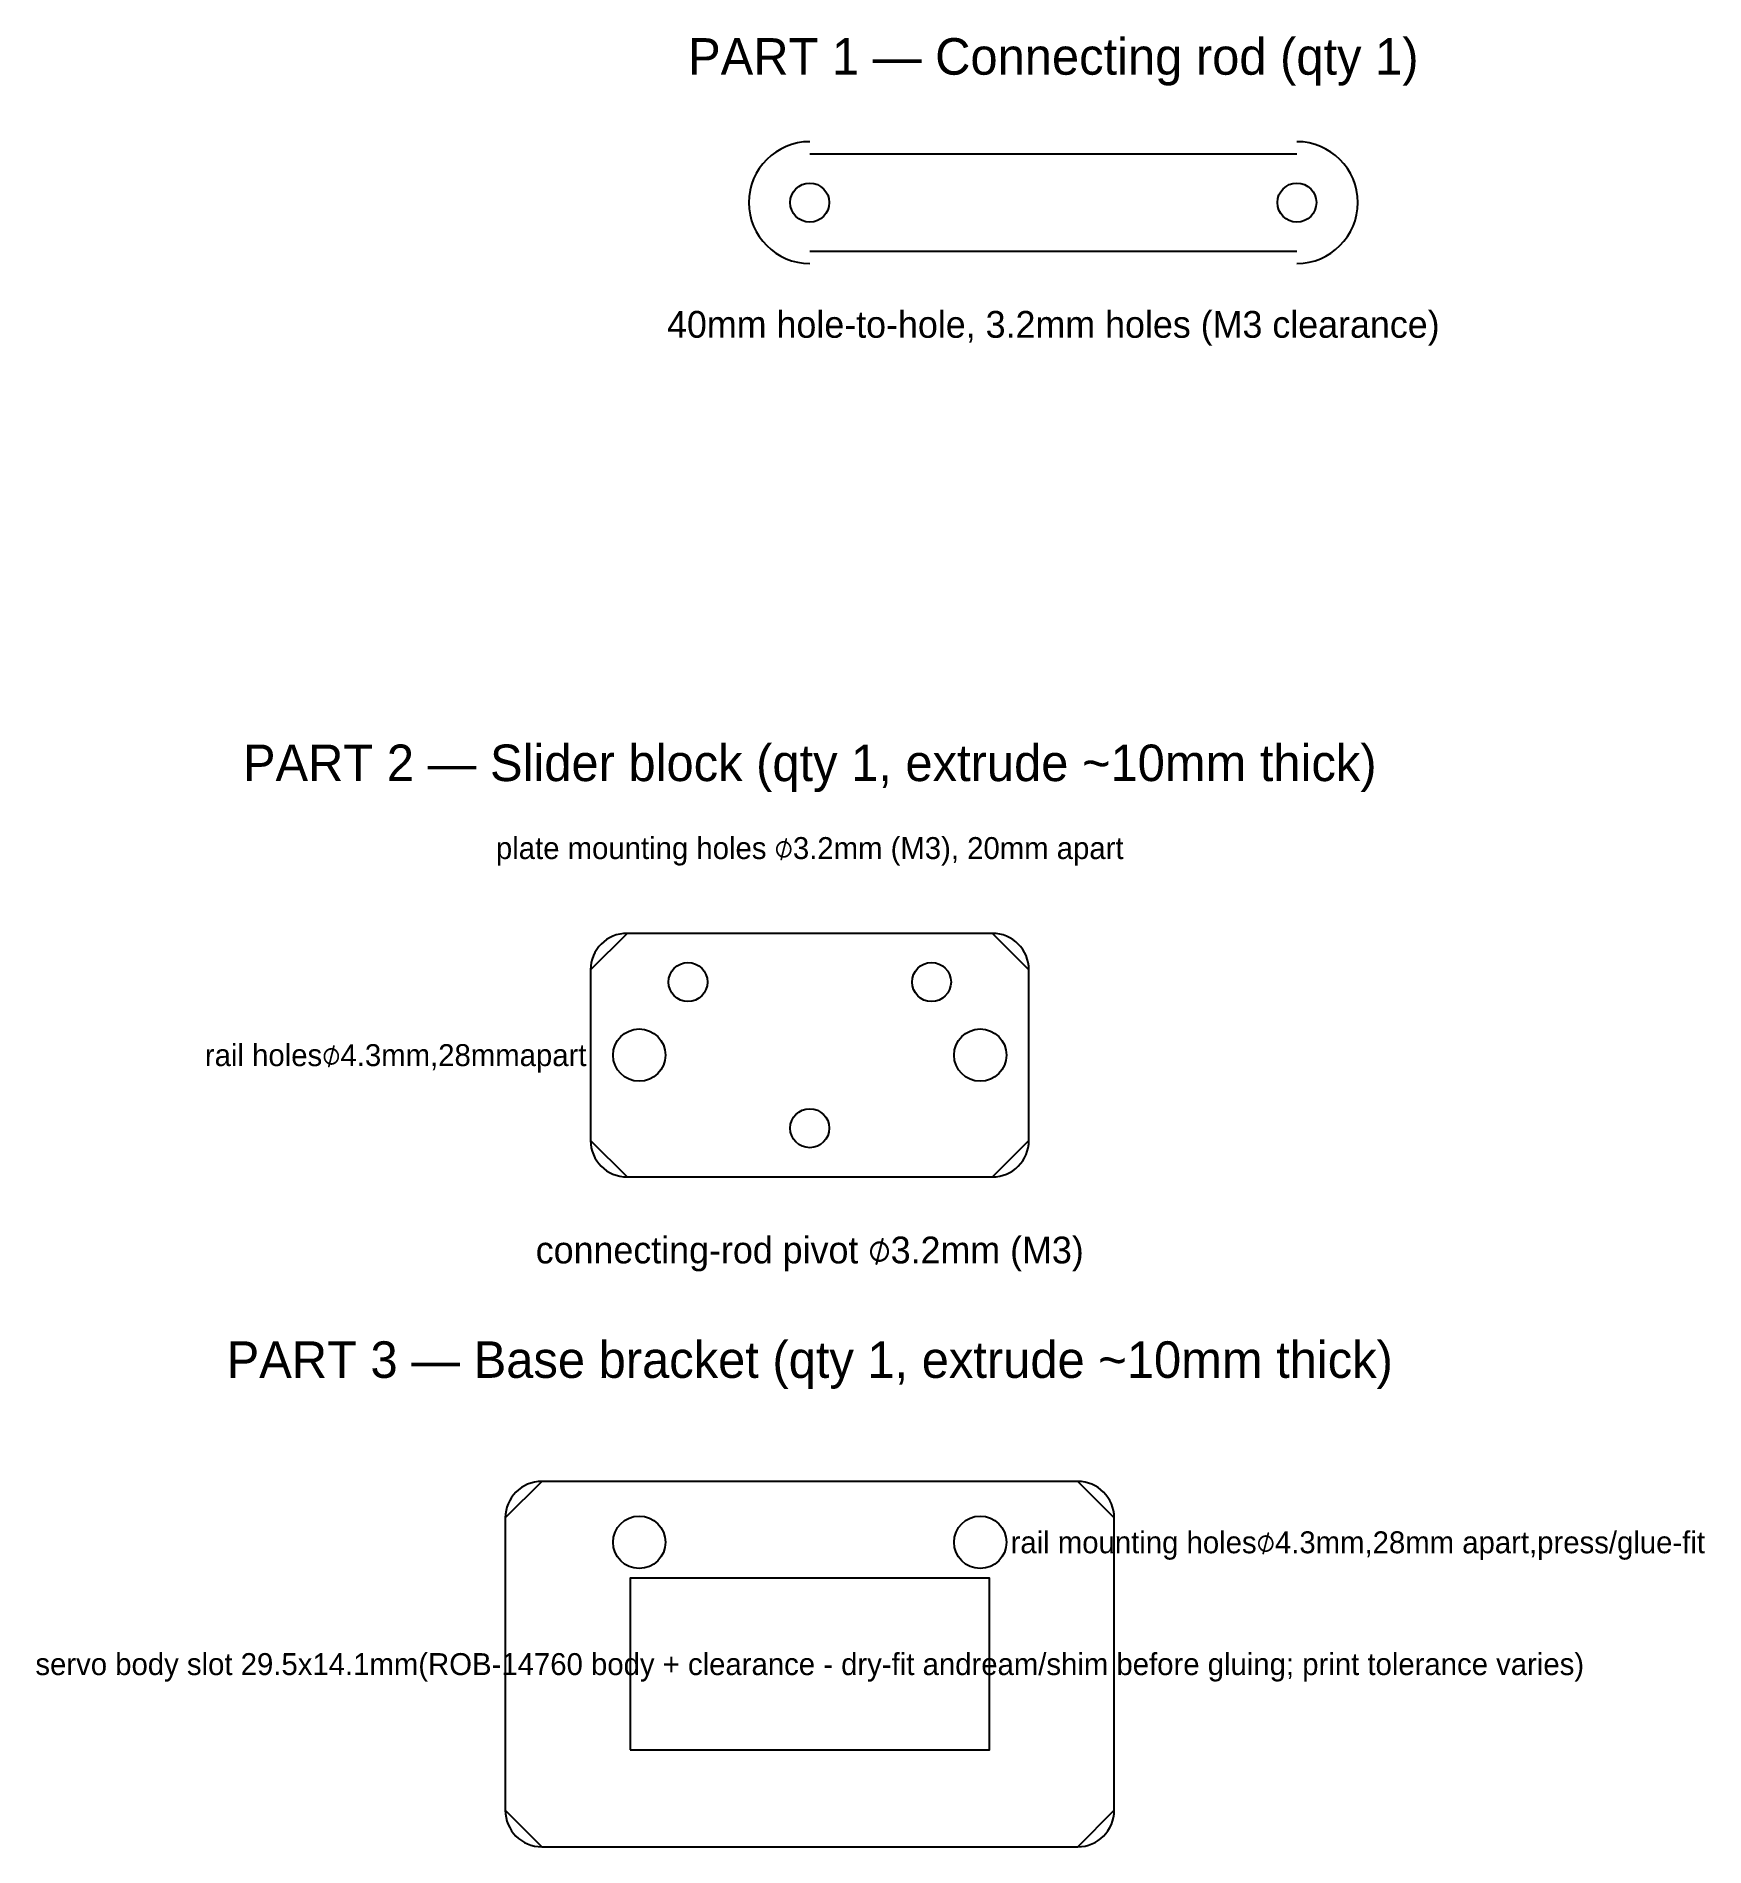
# Model space of a CAD drawing. Header units: metres. Extents: x -64 to 73, y -135 to 14.
import ezdxf
from ezdxf.enums import TextEntityAlignment as Align

# ---------------------------------------------------------------- set-up
doc = ezdxf.new("R2010")
doc.units = ezdxf.units.M
for name, color, linetype in [('DIMS', 3, 'Continuous'), ('HOLES', 1, 'Continuous'), ('LABELS', 5, 'Continuous'), ('OUTLINE', 7, 'Continuous')]:
    doc.layers.add(name, color=color, linetype=linetype)

msp = doc.modelspace()

# ---------------------------------------------------------------- linework, layer by layer
at = {"layer": 'HOLES'}
msp.add_lwpolyline([(-14.75, -127.05), (14.75, -127.05), (14.75, -112.95), (-14.75, -112.95)], close=True, dxfattribs=at)
for centre, radius in [((0, 0), 1.6), ((40, 0), 1.6), ((-10, -64), 1.6), ((10, -64), 1.6), ((-14, -70), 2.15), ((14, -70), 2.15), ((0, -76), 1.6), ((-14, -110), 2.15), ((14, -110), 2.15)]:
    msp.add_circle(centre, radius, dxfattribs=at)
at = {"layer": 'OUTLINE'}
for p, q in [((0, 4), (40, 4)), ((0, -4), (40, -4))]:
    msp.add_line(p, q, dxfattribs=at)
for points in [[(-15, -80), (15, -80), (18, -77), (18, -63), (15, -60), (-15, -60), (-18, -63), (-18, -77)], [(-22, -135), (22, -135), (25, -132), (25, -108), (22, -105), (-22, -105), (-25, -108), (-25, -132)]]:
    msp.add_lwpolyline(points, close=True, dxfattribs=at)
for centre, radius, start, end in [((0, 0), 5, 90, 270), ((40, 0), 5, -90, 90), ((-15, -63), 3, 90, 180), ((15, -63), 3, 0, 90), ((-15, -77), 3, 180, 270), ((15, -77), 3, 270, 360), ((-22, -108), 3, 90, 180), ((22, -108), 3, 0, 90), ((-22, -132), 3, 180, 270), ((22, -132), 3, 270, 360)]:
    msp.add_arc(centre, radius, start, end, dxfattribs=at)

# ---------------------------------------------------------------- texts
at = {"layer": 'DIMS'}
for s, height, p in [('40mm hole-to-hole, 3.2mm holes (M3 clearance)', 2.2, (20, -10)), ('plate mounting holes ⌀3.2mm (M3), 20mm apart', 1.8, (0, -53)), ('rail holes⌀4.3mm,28mmapart', 1.8, (-34, -70)), ('connecting-rod pivot ⌀3.2mm (M3)', 2.2, (0, -86)), ('rail mounting holes⌀4.3mm,28mm apart,press/glue-fit', 1.8, (45, -110)), ('servo body slot 29.5x14.1mm(ROB-14760 body + clearance - dry-fit andream/shim before gluing; print tolerance varies)', 1.8, (0, -120))]:
    msp.add_text(s, height=height, dxfattribs=at).set_placement(p, align=Align.MIDDLE_CENTER)
at = {"layer": 'LABELS'}
for s, p in [('PART 1 — Connecting rod (qty 1)', (20, 12)), ('PART 2 — Slider block (qty 1, extrude ~10mm thick)', (0, -46)), ('PART 3 — Base bracket (qty 1, extrude ~10mm thick)', (0, -95))]:
    msp.add_text(s, height=3, dxfattribs=at).set_placement(p, align=Align.MIDDLE_CENTER)

doc.saveas('drawing.dxf')
